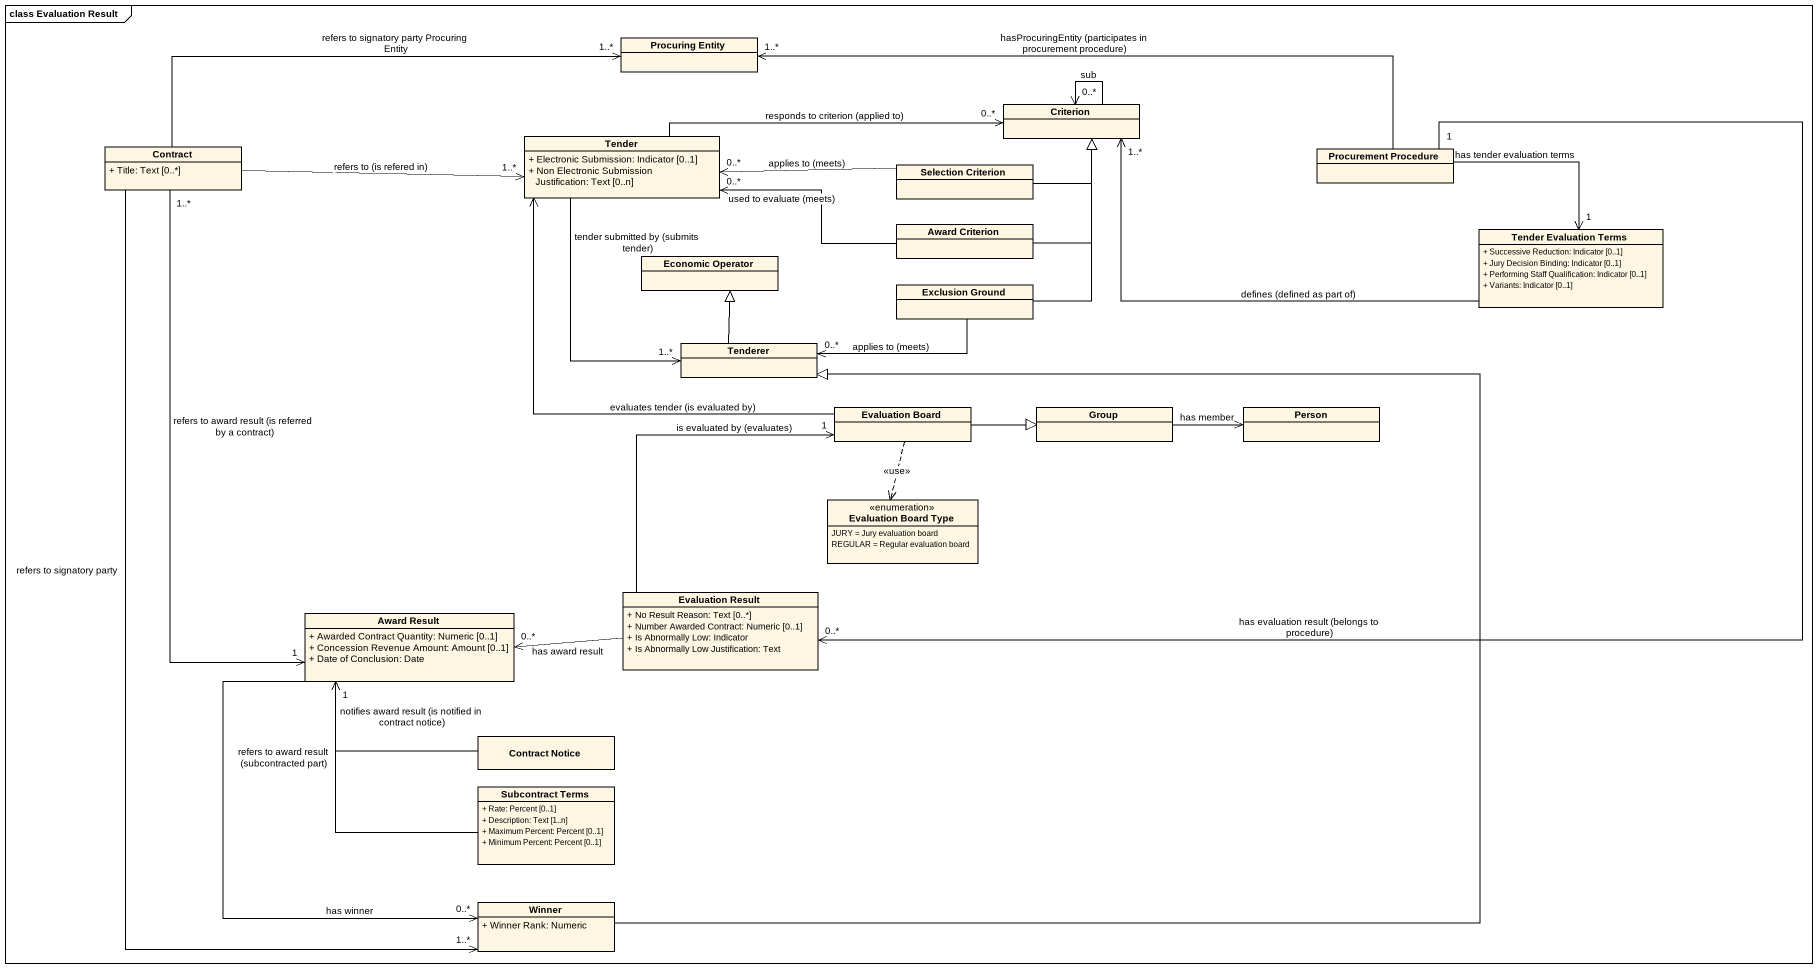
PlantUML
@startuml
mainframe class Evaluation Result
hide circle
hide empty members
skinparam classAttributeIconSize 0
class "Procuring Entity" as Procuring_Entity
class Criterion
class Contract {
  + Title: Text [0..*]
}
class Tender {
  + Electronic Submission: Indicator [0..1]
  + Non Electronic Submission Justification: Text [0..n]
}
class "Procurement Procedure" as Procurement_Procedure
class "Selection Criterion" as Selection_Criterion
class "Award Criterion" as Award_Criterion
class "Tender Evaluation Terms" as Tender_Evaluation_Terms {
  + Successive Reduction: Indicator [0..1]
  + Jury Decision Binding: Indicator [0..1]
  + Performing Staff Qualification: Indicator [0..1]
  + Variants: Indicator [0..1]
}
class "Economic Operator" as Economic_Operator
class "Exclusion Ground" as Exclusion_Ground
class Tenderer
class "Evaluation Board" as Evaluation_Board
class "Group" as Group_
class "Person" as Person_
enum "Evaluation Board Type" as Evaluation_Board_Type {
  JURY = Jury evaluation board
  REGULAR = Regular evaluation board
}
class "Evaluation Result" as Evaluation_Result {
  + No Result Reason: Text [0..*]
  + Number Awarded Contract: Numeric [0..1]
  + Is Abnormally Low: Indicator
  + Is Abnormally Low Justification: Text
}
class "Award Result" as Award_Result {
  + Awarded Contract Quantity: Numeric [0..1]
  + Concession Revenue Amount: Amount [0..1]
  + Date of Conclusion: Date
}
class "Contract Notice" as Contract_Notice
class "Subcontract Terms" as Subcontract_Terms {
  + Rate: Percent [0..1]
  + Description: Text [1..n]
  + Maximum Percent: Percent [0..1]
  + Minimum Percent: Percent [0..1]
}
class Winner {
  + Winner Rank: Numeric
}
Criterion --> "0..*" Criterion : sub
Contract -right-> "1..*" Procuring_Entity : refers to signatory party Procuring Entity
Contract "1..*" --> "1" Award_Result : refers to award result (is referred by a contract)
Contract --> "1..*" Winner : refers to signatory party
Tender -right-> "0..*" Criterion : responds to criterion (applied to)
Tender "1..*" <-left- Contract : refers to (is refered in)
Tender --> "1..*" Tenderer : tender submitted by (submits tender)
Procurement_Procedure -left-> "1..*" Procuring_Entity : hasProcuringEntity (participates in procurement procedure)
Procurement_Procedure -right-> "1" Tender_Evaluation_Terms : has tender evaluation terms
Procurement_Procedure "1" --> "0..*" Evaluation_Result : has evaluation result (belongs to procedure)
Selection_Criterion -right-|> Criterion
Selection_Criterion -left-> "0..*" Tender : applies to (meets)
Award_Criterion -up-|> Criterion
Award_Criterion -left-> "0..*" Tender : used to evaluate (meets)
Tender_Evaluation_Terms -left-> "1..*" Criterion : defines (defined as part of)
Exclusion_Ground -up-|> Criterion
Exclusion_Ground -left-> "0..*" Tenderer : applies to (meets)
Tenderer -up-|> Economic_Operator
Evaluation_Board -up-> Tender : evaluates tender (is evaluated by)
Evaluation_Board -right-|> Group_
Evaluation_Board ..> Evaluation_Board_Type : <<use>>
Group_ -right-> Person_ : has member
Evaluation_Result -up-> "1" Evaluation_Board : is evaluated by (evaluates)
Evaluation_Result -left-> "0..*" Award_Result : has award result
Award_Result --> "0..*" Winner : has winner
Contract_Notice -up-> "1" Award_Result : notifies award result (is notified in contract notice)
Subcontract_Terms -up-> Award_Result : refers to award result (subcontracted part)
Winner -up-|> Tenderer
@enduml
